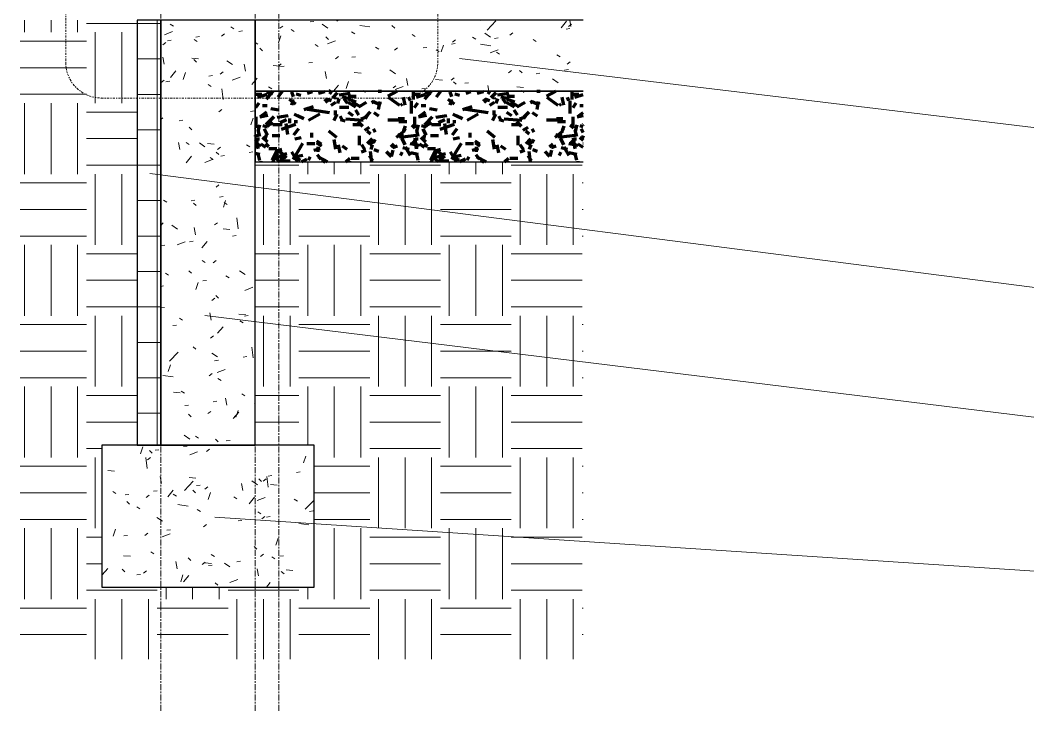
# Model space of a CAD drawing. Header units: inches. Extents: x 22734 to 24094, y -82 to 484.
# Drawn here: x 23923.3 to 24008.7, y -58.5 to 0 of the extents above; entities that cross this region are included whole.
import ezdxf

# ---------------------------------------------------------------- set-up
doc = ezdxf.new("R2010")
doc.units = ezdxf.units.IN
doc.header["$MEASUREMENT"] = 0
doc.linetypes.add('Dash Dot 3_16_', pattern=[0.3125, 0.1875, -0.0625, 0, -0.0625])
doc.linetypes.add('Grid Line 1_2_', pattern=[0.875, 0.5, -0.125, 0.125, -0.125])
for name, color, linetype, lineweight in [('A-ANNO-IDEN', 131, 'Continuous', 9), ('A-ANNO-SYMB', 150, 'Continuous', 9), ('A-FLOR', 192, 'Continuous', 30), ('A-FLOR-PATT', 8, 'Continuous', 70), ('A-WALL-PATT', 111, 'Continuous', 70), ('C-BLDG-PADS', 91, 'Continuous', 200), ('C-TOPO', 7, 'Continuous', 30), ('L-SITE-WALL', 31, 'Continuous', 30), ('S-FNDN', 32, 'Continuous', 30), ('S-GRID', 1, 'Continuous', 9)]:
    doc.layers.add(name, color=color, linetype=linetype, lineweight=lineweight)
pattern_1 = [(50, (-76325.086, 101.715), (6.8859965, -0.6020972), [0.72, -7.92]), (355, (-76325.086, 101.715), (-1.3317556, 7.2205465), [0.576, -6.336]), (100.451, (-76324.512, 101.665), (5.55362855, 6.6181912), [0.612, -6.731]), (46.184, (-76325.086, 103.635), (10.2456418, -1.5889251), [1.08, -11.88]), (96.636, (-76324.232, 103.502), (8.9724387, 9.3515184), [0.918, -10.096]), (351.184, (-76325.086, 103.635), (8.9731991, 9.3512304), [0.864, -9.504]), (21, (-76324.126, 103.155), (5.7307257, -3.86500345), [0.72, -7.92]), (326, (-76324.126, 103.155), (2.3358107, 6.9608802), [0.576, -6.336]), (71.451, (-76323.648, 102.833), (8.06587574, 3.0959479), [0.612, -6.731]), (37.5, (-76325.086, 101.715), (0.11686595, 3.19547842), [0.317, -5.942, 0.317, -6.115, -6.36]), (37.5, (-76325.086, 101.715), (0.11686595, 3.19547842), [-12.691, 0.317, -6.043]), (7.5, (-76325.086, 101.715), (2.52543001, 3.78602473), [0.317, -3.35, 0.317, -5.798, -2.424]), (7.5, (-76325.086, 101.715), (2.52543001, 3.78602473), [-9.782, 0.317, -2.107]), (327.5, (-76327.227, 101.715), (5.12436853, -0.21617625), [0.317, -2.083, 0.317, -7.171, -9.936]), (327.5, (-76327.227, 101.715), (5.12436853, -0.21617625), [-9.888, 0.317, -9.619]), (317.5, (-76328.187, 101.715), (5.5983262, 0.96140978), [0.317, -2.803, 0.317, -4.656, -7.056]), (317.5, (-76328.187, 101.715), (5.5983262, 0.96140978), [-8.093, 0.317, -6.739])]
pattern_2 = [(0, (-76325.086, 101.715), (6, 6), [6, -6]), (0, (-76325.086, 103.965), (6, 6), [6, -6]), (0, (-76325.086, 106.215), (6, 6), [6, -6]), (90, (-76324.336, 106.965), (-6, 6), [6, -6]), (90, (-76322.086, 106.965), (-6, 6), [6, -6]), (90, (-76319.836, 106.965), (-6, 6), [6, -6])]

# ---------------------------------------------------------------- blocks, each defined once
blk = doc.blocks.new('Struct_Xcel_Sports Complex_rvt-6-Wall Section - Fieldhouse - East Wall _ Polycarbonate')
at = {"layer": 'A-FLOR-PATT', "lineweight": 9}
h = blk.add_hatch(dxfattribs=at)
h.set_pattern_fill('FP_56', color=253, style=0, pattern_type=2)
h.set_pattern_definition(pattern_1)
h.paths.add_polyline_path([(-26245.608, -6), (-26245.608, 0), (-26273.39, 0), (-26273.39, -6)], flags=0)
at = {"layer": 'A-WALL-PATT', "lineweight": 9}
h = blk.add_hatch(dxfattribs=at)
h.set_pattern_fill('FP_56', color=253, style=0, pattern_type=2)
h.set_pattern_definition(pattern_1)
h.paths.add_polyline_path([(-26281.39, -36), (-26273.39, -36), (-26273.39, 0), (-26281.39, 0), (-26281.39, -26.627)], flags=0)
at = {"layer": 'S-FNDN', "lineweight": 9}
h = blk.add_hatch(dxfattribs=at)
h.set_pattern_fill('FP_56', color=253, style=0, pattern_type=2)
h.set_pattern_definition(pattern_1)
h.paths.add_polyline_path([(-26268.39, -48), (-26268.39, -36), (-26286.39, -36), (-26286.39, -48)], flags=0)
at = {"layer": 'A-FLOR', "color": 7}
for p, q in [((-26273.39, 0), (-26273.39, -6)), ((-26245.608, 0), (-26273.39, 0)), ((-26273.39, -6), (-26245.608, -6))]:
    blk.add_line(p, q, dxfattribs=at)
at = {"layer": 'L-SITE-WALL', "color": 7}
for p, q in [((-26273.39, 0), (-26281.39, 0)), ((-26281.39, 0), (-26281.39, -36)), ((-26273.39, -36), (-26273.39, 0)), ((-26281.39, -36), (-26273.39, -36))]:
    blk.add_line(p, q, dxfattribs=at)
at = {"layer": 'S-FNDN', "color": 7}
for p, q in [((-26268.39, -36), (-26286.39, -36)), ((-26286.39, -36), (-26286.39, -48)), ((-26268.39, -48), (-26268.39, -36)), ((-26286.39, -48), (-26268.39, -48))]:
    blk.add_line(p, q, dxfattribs=at)

msp = doc.modelspace()

# ---------------------------------------------------------------- hatches: boundary and pattern name
at = {"layer": 'A-WALL-PATT', "lineweight": 9}
h = msp.add_hatch(dxfattribs=at)
h.set_pattern_fill('FP_58', color=253, style=0, pattern_type=2)
h.set_pattern_definition([(0, (-76325.086, 101.715), (0, 3), []), (90, (-76325.086, 101.715), (-3, 2e-16), [])])
h.paths.add_polyline_path([(23935.21579, -36), (23935.21579, 0), (23933.21579, 0), (23933.21579, -36)], flags=0)
at = {"layer": 'C-BLDG-PADS'}
h = msp.add_hatch(dxfattribs=at)
h.set_pattern_fill('FP_59', color=55, style=0, pattern_type=2)
h.set_pattern_definition([(212.005, (-76325.892, 103.73), (-40.310627113, -26.873008647), [1.268, -125.493]), (213.69, (-76325.086, 104.268), (-13.43624134, -13.43676437), [0.969, -47.478]), (198.435, (-76324.683, 104.402), (-26.87302355, -13.43654178), [0.425, -42.065]), (180, (-76324.145, 104.402), (-2e-15, -13.437), [0.537, -12.899]), (161.565, (-76323.742, 104.268), (-13.43651778, 1.2e-05), [0.425, -42.065]), (333.435, (-76323.608, 113.942), (13.43653248, 1.2e-05), [0.601, -29.444]), (296.565, (-76323.742, 114.211), (13.43652048, -13.43654448), [0.3, -29.745]), (270, (-76323.742, 114.883), (13.437, 8e-16), [0.672, -12.765]), (186.34, (-76323.608, 106.149), (-107.492656838, -13.4363962), [1.217, -120.457]), (296.565, (-76320.652, 114.48), (13.43652048, -13.43654448), [0.3, -29.745]), (303.69, (-76320.921, 114.883), (13.43676437, -13.43624134), [0.484, -47.962]), (229.399, (-76318.771, 108.971), (-67.182839734, -80.619621578), [1.239, -122.641]), (243.435, (-76318.368, 109.777), (1.2e-05, -13.43653248), [0.901, -29.144]), (213.69, (-76313.665, 108.299), (-13.43624134, -13.43676437), [0.484, -47.962]), (33.69, (-76317.696, 104.536), (13.43624134, 13.43676437), [0.484, -47.962]), (0, (-76317.965, 104.536), (0, 13.437), [0.269, -13.168]), (333.435, (-76318.233, 104.671), (13.43653248, 1.2e-05), [0.3, -29.745]), (284.036, (-76318.368, 105.208), (13.43654487, -40.30972051), [0.554, -54.847]), (270, (-76318.368, 105.477), (13.437, 8e-16), [0.269, -13.168]), (243.435, (-76318.368, 105.746), (1.2e-05, -13.43653248), [0.3, -29.745]), (135, (-76318.368, 105.88), (-13.4364431, 9e-16), [0.19, -18.812]), (90, (-76318.368, 105.746), (-13.437, 8e-16), [0.134, -13.302]), (18.435, (-76313.53, 111.927), (26.87302355, 13.43654178), [0.85, -41.641]), (6.34, (-76312.724, 112.195), (107.492656838, 13.4363962), [1.217, -120.457]), (180, (-76313.262, 108.971), (-2e-15, -13.437), [0.806, -12.63]), (197.354, (-76311.112, 109.642), (-40.30996214, -13.437092143), [2.252, -222.987]), (198.435, (-76310.709, 109.777), (-26.87302355, -13.43654178), [0.425, -42.065]), (213.69, (-76310.306, 110.045), (-13.43624134, -13.43676437), [0.484, -47.962]), (251.565, (-76310.171, 110.449), (-1.2e-05, -13.43651778), [0.425, -42.065]), (243.435, (-76310.037, 110.717), (1.2e-05, -13.43653248), [0.3, -29.745]), (270, (-76310.037, 110.986), (13.437, 8e-16), [0.269, -13.168]), (293.199, (-76310.44, 111.927), (13.436385413, -26.872947215), [1.023, -101.307]), (315, (-76310.843, 112.33), (13.4364431, 9e-16), [0.57, -18.432]), (0, (-76311.515, 112.33), (0, 13.437), [0.672, -12.765]), (341.565, (-76314.471, 109.105), (13.43651778, -1.2e-05), [0.425, -42.065]), (303.69, (-76314.74, 109.508), (13.43676437, -13.43624134), [0.484, -47.962]), (279.462, (-76314.874, 110.314), (13.43628022, -67.183201314), [0.817, -80.915]), (270, (-76314.874, 111.12), (13.437, 8e-16), [0.806, -12.63]), (239.036, (-76314.471, 111.792), (-13.43719984, -26.8732567), [0.783, -77.565]), (188.13, (-76313.53, 111.927), (-80.620096553, -13.436299035), [0.95, -94.061]), (116.565, (-76323.474, 111.524), (-13.43652048, 13.43654448), [0.3, -29.745]), (135, (-76323.205, 111.255), (-13.4364431, 9e-16), [0.38, -18.622]), (168.69, (-76322.533, 111.12), (-13.436897, 0.00021195), [0.685, -67.829]), (191.31, (-76321.861, 111.255), (-53.74659158, -13.43656811), [0.685, -67.829]), (194.036, (-76321.324, 111.389), (-40.30972051, -13.43654487), [0.554, -54.847]), (236.31, (-76321.055, 111.792), (-13.43619383, -26.87329889), [0.484, -47.962]), (236.31, (-76320.786, 112.195), (-13.43619383, -26.87329889), [0.484, -47.962]), (270, (-76320.786, 112.598), (13.437, 8e-16), [0.403, -13.034]), (291.801, (-76321.055, 113.27), (13.436165527, -26.87299689), [0.724, -71.635]), (116.565, (-76320.921, 110.449), (-13.43652048, 13.43654448), [0.601, -29.444]), (168.69, (-76320.249, 110.314), (-13.436897, 0.00021195), [0.685, -67.829]), (194.036, (-76319.711, 110.449), (-40.30972051, -13.43654487), [0.554, -54.847]), (225, (-76319.308, 110.852), (9e-16, -13.4364431), [0.57, -18.432]), (251.565, (-76319.174, 111.255), (-1.2e-05, -13.43651778), [0.425, -42.065]), (296.565, (-76319.443, 111.792), (13.43652048, -13.43654448), [0.601, -29.444]), (315, (-76319.711, 112.061), (13.4364431, 9e-16), [0.38, -18.622]), (326.31, (-76320.114, 112.33), (26.87329889, -13.43619383), [0.484, -47.962]), (0, (-76320.383, 112.33), (0, 13.437), [0.269, -13.168]), (33.69, (-76320.786, 112.061), (13.43624134, 13.43676437), [0.484, -47.962]), (71.565, (-76320.921, 111.658), (1.2e-05, 13.43651778), [0.425, -42.065]), (63.435, (-76321.055, 111.389), (-1.2e-05, 13.43653248), [0.3, -29.745]), (71.565, (-76321.189, 110.986), (1.2e-05, 13.43651778), [0.425, -42.065]), (104.036, (-76321.189, 110.449), (-13.43654487, 40.30972051), [0.554, -54.847]), (45, (-76321.458, 110.18), (9e-16, 13.4364431), [0.38, -18.622]), (18.435, (-76321.861, 110.045), (26.87302355, 13.43654178), [0.425, -42.065]), (0, (-76322.533, 110.045), (0, 13.437), [0.672, -12.765]), (14.036, (-76323.07, 109.911), (40.30972051, 13.43654487), [0.554, -54.847]), (341.565, (-76323.474, 110.045), (13.43651778, -1.2e-05), [0.425, -42.065]), (270, (-76323.474, 110.449), (13.437, 8e-16), [0.403, -13.034]), (225, (-76323.07, 110.852), (9e-16, -13.4364431), [0.57, -18.432]), (198.435, (-76322.264, 111.12), (-26.87302355, -13.43654178), [0.85, -41.641]), (180, (-76321.592, 111.12), (-2e-15, -13.437), [0.672, -12.765]), (153.435, (-76321.324, 110.986), (-13.43653248, -1.2e-05), [0.3, -29.745]), (206.565, (-76316.218, 108.836), (-13.43654448, -13.43652048), [0.3, -29.745]), (146.31, (-76315.815, 108.567), (-26.87329889, 13.43619383), [0.484, -47.962]), (119.745, (-76315.277, 107.627), (-40.310559686, 67.183206442), [1.083, -107.246]), (95.711, (-76315.143, 106.283), (-13.437542441, 120.93005793), [1.35, -133.686]), (90, (-76315.143, 106.149), (-13.437, 8e-16), [0.134, -13.302]), (63.435, (-76315.277, 105.88), (-1.2e-05, 13.43653248), [0.3, -29.745]), (26.565, (-76315.546, 105.746), (13.43654448, 13.43652048), [0.3, -29.745]), (0, (-76315.949, 105.746), (0, 13.437), [0.403, -13.034]), (0, (-76316.083, 105.746), (0, 13.437), [0.134, -13.302]), (0, (-76316.352, 105.746), (0, 13.437), [0.269, -13.168]), (326.31, (-76316.755, 106.014), (26.87329889, -13.43619383), [0.484, -47.962]), (333.435, (-76317.024, 106.149), (13.43653248, 1.2e-05), [0.3, -29.745]), (284.036, (-76317.158, 106.686), (13.43654487, -40.30972051), [0.554, -54.847]), (270, (-76317.158, 106.955), (13.437, 8e-16), [0.269, -13.168]), (270, (-76317.158, 107.358), (13.437, 8e-16), [0.403, -13.034]), (258.69, (-76317.024, 108.03), (-0.00021195, -13.436897), [0.685, -67.829]), (231.34, (-76316.487, 108.702), (-40.310189547, -53.74581586), [0.86, -85.176]), (270, (-76313.665, 108.433), (13.437, 8e-16), [0.134, -13.302]), (270, (-76313.665, 108.567), (13.437, 8e-16), [0.134, -13.302]), (326.31, (-76314.068, 108.836), (26.87329889, -13.43619383), [0.484, -47.962]), (333.435, (-76314.874, 109.239), (13.43653248, 1.2e-05), [0.901, -29.144]), (0, (-76315.546, 109.239), (0, 13.437), [0.672, -12.765]), (63.435, (-76315.68, 108.971), (-1.2e-05, 13.43653248), [0.3, -29.745]), (90, (-76315.68, 108.433), (-13.437, 8e-16), [0.537, -12.899]), (135, (-76315.277, 108.03), (-13.4364431, 9e-16), [0.57, -18.432]), (161.565, (-76314.874, 107.896), (-13.43651778, 1.2e-05), [0.425, -42.065]), (180, (-76314.471, 107.896), (-2e-15, -13.437), [0.403, -13.034]), (198.435, (-76314.068, 108.03), (-26.87302355, -13.43654178), [0.425, -42.065]), (351.87, (-76319.308, 115.286), (13.437008742, -0.00025884), [1.9, -93.111]), (14.036, (-76319.846, 115.151), (40.30972051, 13.43654487), [0.554, -54.847]), (53.13, (-76320.249, 114.614), (26.87367201, 40.30975199), [0.672, -66.511]), (95.194, (-76320.114, 113.136), (-13.435132616, 134.366464673), [1.484, -146.928]), (101.31, (-76319.98, 112.464), (-13.43656811, 53.74659158), [0.685, -67.829]), (143.13, (-76319.443, 112.061), (-40.30975199, 26.87367201), [0.672, -66.511]), (161.565, (-76319.039, 111.927), (-13.43651778, 1.2e-05), [0.425, -42.065]), (198.435, (-76318.636, 112.061), (-26.87302355, -13.43654178), [0.425, -42.065]), (225, (-76317.965, 112.733), (9e-16, -13.4364431), [0.95, -18.052]), (228.814, (-76317.024, 113.808), (-80.619807196, -94.05617743), [1.428, -141.405]), (251.565, (-76316.89, 114.211), (-1.2e-05, -13.43651778), [0.425, -42.065]), (270, (-76316.89, 114.345), (13.437, 8e-16), [0.134, -13.302]), (288.435, (-76317.024, 114.748), (13.43654178, -26.87302355), [0.425, -42.065]), (326.31, (-76317.427, 115.017), (26.87329889, -13.43619383), [0.484, -47.962]), (90, (-76323.608, 111.792), (-13.437, 8e-16), [0.941, -12.496]), (338.199, (-76321.727, 113.539), (40.309911565, -13.436440885), [0.724, -71.635]), (0, (-76322.533, 113.539), (0, 13.437), [0.806, -12.63]), (30.964, (-76323.205, 113.136), (40.31028525, 26.87331359), [0.783, -77.565]), (45, (-76323.608, 112.733), (9e-16, 13.4364431), [0.57, -18.432]), (90, (-76325.758, 107.493), (-13.437, 8e-16), [0.941, -12.496]), (116.565, (-76325.355, 106.686), (-13.43652048, 13.43654448), [0.901, -29.144]), (153.435, (-76324.549, 106.283), (-13.43653248, -1.2e-05), [0.901, -29.144]), (180, (-76323.877, 106.283), (-2e-15, -13.437), [0.672, -12.765]), (218.66, (-76323.205, 106.821), (-13.43683316, -13.4362984), [0.86, -85.176]), (231.34, (-76322.667, 107.493), (-40.310189547, -53.74581586), [0.86, -85.176]), (213.69, (-76321.861, 108.03), (-13.43624134, -13.43676437), [0.969, -47.478]), (239.036, (-76321.458, 108.702), (-13.43719984, -26.8732567), [0.783, -77.565]), (270, (-76321.458, 108.971), (13.437, 8e-16), [0.269, -13.168]), (270, (-76321.458, 109.374), (13.437, 8e-16), [0.403, -13.034]), (315, (-76321.861, 109.777), (13.4364431, 9e-16), [0.57, -18.432]), (350.538, (-76322.667, 109.911), (13.43682243, 7.5563e-05), [0.817, -80.915]), (14.036, (-76323.742, 109.642), (40.30972051, 13.43654487), [1.108, -54.293]), (18.435, (-76324.952, 109.239), (26.87302355, 13.43654178), [1.275, -41.216]), (45, (-76325.355, 108.836), (9e-16, 13.4364431), [0.57, -18.432]), (45, (-76325.758, 108.433), (9e-16, 13.4364431), [0.57, -18.432]), (108.435, (-76322.802, 105.477), (-13.43654178, 26.87302355), [0.85, -41.641]), (126.87, (-76322.399, 104.94), (-13.436224, 13.436576), [0.672, -66.511]), (146.31, (-76321.996, 104.671), (-26.87329889, 13.43619383), [0.484, -47.962]), (161.565, (-76321.592, 104.536), (-13.43651778, 1.2e-05), [0.425, -42.065]), (135, (-76321.189, 104.133), (-13.4364431, 9e-16), [0.57, -18.432]), (161.565, (-76320.786, 103.999), (-13.43651778, 1.2e-05), [0.425, -42.065]), (180, (-76320.383, 103.999), (-2e-15, -13.437), [0.403, -13.034]), (206.565, (-76320.114, 104.133), (-13.43654448, -13.43652048), [0.3, -29.745]), (206.565, (-76319.577, 104.402), (-13.43654448, -13.43652048), [0.601, -29.444]), (189.462, (-76318.771, 104.536), (-67.183201314, -13.43628022), [0.817, -80.915]), (243.435, (-76318.502, 105.074), (1.2e-05, -13.43653248), [0.601, -29.444]), (270, (-76318.502, 105.208), (13.437, 8e-16), [0.134, -13.302]), (270, (-76318.502, 105.477), (13.437, 8e-16), [0.269, -13.168]), (326.31, (-76318.905, 106.283), (26.87329889, -13.43619383), [0.484, -47.962]), (327.995, (-76319.98, 106.955), (67.182935236, -40.309468045), [1.268, -125.493]), (329.036, (-76320.652, 107.358), (26.8732567, -13.43719984), [0.783, -77.565]), (341.565, (-76321.458, 107.627), (13.43651778, -1.2e-05), [0.85, -41.641]), (0, (-76321.996, 107.627), (0, 13.437), [0.537, -12.899]), (33.69, (-76322.399, 107.358), (13.43624134, 13.43676437), [0.484, -47.962]), (53.13, (-76322.802, 106.821), (26.87367201, 40.30975199), [0.672, -66.511]), (63.435, (-76323.07, 106.283), (-1.2e-05, 13.43653248), [0.601, -29.444]), (225, (-76316.89, 105.208), (9e-16, -13.4364431), [0.57, -18.432]), (236.31, (-76316.621, 105.611), (-13.43619383, -26.87329889), [0.484, -47.962]), (270, (-76316.621, 105.746), (13.437, 8e-16), [0.134, -13.302]), (315, (-76316.89, 106.014), (13.4364431, 9e-16), [0.38, -18.622]), (333.435, (-76317.427, 106.283), (13.43653248, 1.2e-05), [0.601, -29.444]), (18.435, (-76318.233, 106.014), (26.87302355, 13.43654178), [0.85, -41.641]), (75.964, (-76318.368, 105.477), (-0.00029963, 13.43623109), [0.554, -54.847]), (71.565, (-76324.414, 102.924), (1.2e-05, 13.43651778), [0.425, -42.065]), (135, (-76324.145, 102.655), (-13.4364431, 9e-16), [0.38, -18.622]), (146.31, (-76323.742, 102.387), (-26.87329889, 13.43619383), [0.484, -47.962]), (153.435, (-76323.205, 102.118), (-13.43653248, -1.2e-05), [0.601, -29.444]), (180, (-76323.07, 102.118), (-2e-15, -13.437), [0.134, -13.302]), (161.565, (-76322.667, 101.984), (-13.43651778, 1.2e-05), [0.425, -42.065]), (180, (-76322.13, 101.984), (-2e-15, -13.437), [0.537, -12.899]), (198.435, (-76321.727, 102.118), (-26.87302355, -13.43654178), [0.425, -42.065]), (210.964, (-76321.055, 102.521), (-40.31028525, -26.87331359), [0.783, -77.565]), (206.565, (-76320.786, 102.655), (-13.43654448, -13.43652048), [0.3, -29.745]), (251.565, (-76320.652, 103.058), (-1.2e-05, -13.43651778), [0.425, -42.065]), (303.69, (-76320.921, 103.462), (13.43676437, -13.43624134), [0.484, -47.962]), (306.87, (-76321.324, 103.999), (13.436224, -13.436576), [0.672, -66.511]), (323.13, (-76321.861, 104.402), (40.30975199, -26.87367201), [0.672, -66.511]), (345.964, (-76322.399, 104.536), (13.43623109, 0.00029963), [0.554, -54.847]), (18.435, (-76322.802, 104.402), (26.87302355, 13.43654178), [0.425, -42.065]), (30.964, (-76323.474, 103.999), (40.31028525, 26.87331359), [0.783, -77.565]), (39.806, (-76324.28, 103.327), (13.436601746, 13.436290765), [1.049, -103.894]), (135, (-76320.249, 102.118), (-13.4364431, 9e-16), [0.19, -18.812]), (153.435, (-76319.98, 101.984), (-13.43653248, -1.2e-05), [0.3, -29.745]), (191.31, (-76319.308, 102.118), (-53.74659158, -13.43656811), [0.685, -67.829]), (165.964, (-76318.771, 101.984), (-13.43623109, -0.00029963), [0.554, -54.847]), (175.236, (-76317.158, 101.849), (-13.436426459, -8.2064e-05), [1.618, -160.181]), (206.565, (-76316.89, 101.984), (-13.43654448, -13.43652048), [0.3, -29.745]), (225, (-76316.621, 102.252), (9e-16, -13.4364431), [0.38, -18.622]), (270, (-76316.621, 102.924), (13.437, 8e-16), [0.672, -12.765]), (270, (-76316.621, 103.327), (13.437, 8e-16), [0.403, -13.034]), (308.66, (-76317.158, 103.999), (13.4362984, -13.43683316), [0.86, -85.176]), (338.199, (-76317.83, 104.268), (40.309911565, -13.436440885), [0.724, -71.635]), (348.69, (-76318.502, 104.402), (13.436897, -0.00021195), [0.685, -67.829]), (18.435, (-76319.711, 103.999), (26.87302355, 13.43654178), [1.275, -41.216]), (36.87, (-76320.249, 103.596), (13.436576, 13.436224), [0.672, -66.511]), (68.199, (-76320.518, 102.924), (13.436440885, 40.309911565), [0.724, -71.635]), (101.31, (-76320.383, 102.252), (-13.43656811, 53.74659158), [0.685, -67.829]), (348.69, (-76321.592, 115.017), (13.436897, -0.00021195), [0.685, -67.829]), (354.806, (-76323.07, 115.151), (13.436138466, -0.000352098), [1.484, -146.928]), (0, (-76323.474, 115.151), (0, 13.437), [0.403, -13.034]), (45, (-76323.742, 114.883), (9e-16, 13.4364431), [0.38, -18.622]), (180, (-76322.667, 113.673), (-2e-15, -13.437), [0.403, -13.034]), (188.13, (-76321.727, 113.808), (-80.620096553, -13.436299035), [0.95, -94.061]), (172.875, (-76320.652, 113.673), (-13.436806833, -0.000375938), [1.083, -107.246]), (225, (-76320.518, 113.808), (9e-16, -13.4364431), [0.19, -18.812]), (270, (-76320.518, 114.211), (13.437, 8e-16), [0.403, -13.034]), (161.565, (-76316.218, 114.614), (-13.43651778, 1.2e-05), [0.425, -42.065]), (180, (-76315.68, 114.614), (-2e-15, -13.437), [0.537, -12.899]), (198.435, (-76315.277, 114.748), (-26.87302355, -13.43654178), [0.425, -42.065]), (170.538, (-76314.471, 114.614), (-13.43682243, -7.5563e-05), [0.817, -80.915]), (213.69, (-76314.068, 114.883), (-13.43624134, -13.43676437), [0.484, -47.962]), (270, (-76314.068, 115.017), (13.437, 8e-16), [0.134, -13.302]), (296.565, (-76314.202, 115.286), (13.43652048, -13.43654448), [0.3, -29.745]), (341.565, (-76315.008, 115.555), (13.43651778, -1.2e-05), [0.85, -41.641]), (341.565, (-76315.815, 115.823), (13.43651778, -1.2e-05), [0.85, -41.641]), (14.036, (-76316.352, 115.689), (40.30972051, 13.43654487), [0.554, -54.847]), (45, (-76316.755, 115.286), (9e-16, 13.4364431), [0.57, -18.432]), (104.036, (-76316.621, 114.748), (-13.43654487, 40.30972051), [0.554, -54.847]), (0, (-76327.101, 103.058), (0, 13.437), [0.134, -13.302]), (315, (-76327.37, 103.327), (13.4364431, 9e-16), [0.38, -18.622]), (274.764, (-76327.505, 104.94), (13.43768295, -147.802600102), [1.618, -160.181]), (255.964, (-76327.37, 105.477), (0.00029963, -13.43623109), [0.554, -54.847]), (225, (-76327.101, 105.746), (9e-16, -13.4364431), [0.38, -18.622]), (198.435, (-76325.892, 106.149), (-26.87302355, -13.43654178), [1.275, -41.216]), (180, (-76325.758, 106.149), (-2e-15, -13.437), [0.134, -13.302]), (171.87, (-76324.817, 106.014), (-13.437008742, 0.00025884), [0.95, -94.061]), (146.31, (-76323.205, 105.88), (-26.87329889, 13.43619383), [0.484, -47.962]), (108.435, (-76322.936, 105.074), (-13.43654178, 26.87302355), [0.85, -41.641]), (90, (-76322.936, 104.94), (-13.437, 8e-16), [0.134, -13.302]), (71.565, (-76323.07, 104.536), (1.2e-05, 13.43651778), [0.425, -42.065]), (26.565, (-76323.339, 104.402), (13.43654448, 13.43652048), [0.3, -29.745]), (18.435, (-76323.742, 104.268), (26.87302355, 13.43654178), [0.425, -42.065]), (126.87, (-76316.487, 103.327), (-13.436224, 13.436576), [0.672, -66.511]), (123.69, (-76316.218, 102.924), (-13.43676437, 13.43624134), [0.484, -47.962]), (149.036, (-76315.546, 102.521), (-26.8732567, 13.43719984), [0.783, -77.565]), (168.69, (-76314.874, 102.387), (-13.436897, 0.00021195), [0.685, -67.829]), (213.69, (-76314.471, 102.655), (-13.43624134, -13.43676437), [0.484, -47.962]), (251.565, (-76314.337, 103.058), (-1.2e-05, -13.43651778), [0.425, -42.065]), (270, (-76314.337, 103.193), (13.437, 8e-16), [0.134, -13.302]), (279.462, (-76314.471, 103.999), (13.43628022, -67.183201314), [0.817, -80.915]), (243.435, (-76314.337, 104.268), (1.2e-05, -13.43653248), [0.3, -29.745]), (270, (-76314.337, 104.402), (13.437, 8e-16), [0.134, -13.302]), (296.565, (-76314.74, 105.208), (13.43652048, -13.43654448), [0.901, -29.144]), (329.036, (-76315.412, 105.611), (26.8732567, -13.43719984), [0.783, -77.565]), (8.13, (-76316.352, 105.477), (80.620096553, 13.436299035), [0.95, -94.061]), (45, (-76316.89, 104.94), (9e-16, 13.4364431), [0.76, -18.242]), (45, (-76317.158, 104.671), (9e-16, 13.4364431), [0.38, -18.622]), (90, (-76317.158, 104.268), (-13.437, 8e-16), [0.403, -13.034]), (123.69, (-76316.89, 103.865), (-13.43676437, 13.43624134), [0.484, -47.962]), (101.31, (-76314.874, 106.283), (-13.43656811, 53.74659158), [0.685, -67.829]), (108.435, (-76314.74, 105.88), (-13.43654178, 26.87302355), [0.425, -42.065]), (135, (-76314.605, 105.746), (-13.4364431, 9e-16), [0.19, -18.812]), (180, (-76314.202, 105.746), (-2e-15, -13.437), [0.403, -13.034]), (213.69, (-76313.799, 106.014), (-13.43624134, -13.43676437), [0.484, -47.962]), (187.125, (-76312.724, 106.149), (-94.056659386, -13.437028064), [1.083, -107.246]), (236.31, (-76312.456, 106.552), (-13.43619383, -26.87329889), [0.484, -47.962]), (270, (-76312.456, 106.686), (13.437, 8e-16), [0.134, -13.302]), (288.435, (-76312.59, 107.089), (13.43654178, -26.87302355), [0.425, -42.065]), (285.945, (-76312.859, 108.03), (13.436606556, -40.30964922), [0.978, -96.842]), (315, (-76313.127, 108.299), (13.4364431, 9e-16), [0.38, -18.622]), (18.435, (-76313.53, 108.164), (26.87302355, 13.43654178), [0.425, -42.065]), (29.745, (-76314.471, 107.627), (67.183206442, 40.310559686), [1.083, -107.246]), (18.435, (-76314.874, 107.493), (26.87302355, 13.43654178), [0.425, -42.065]), (75.964, (-76315.008, 106.955), (-0.00029963, 13.43623109), [0.554, -54.847]), (180, (-76318.905, 110.449), (-2e-15, -13.437), [0.403, -13.034]), (180, (-76318.636, 110.449), (-2e-15, -13.437), [0.269, -13.168]), (135, (-76318.368, 110.18), (-13.4364431, 9e-16), [0.38, -18.622]), (90, (-76318.368, 109.777), (-13.437, 8e-16), [0.403, -13.034]), (26.565, (-76320.383, 107.627), (13.43654448, 13.43652048), [0.901, -29.144]), (341.565, (-76320.786, 107.761), (13.43651778, -1.2e-05), [0.425, -42.065]), (300.964, (-76321.189, 108.433), (26.87331359, -40.31028525), [0.783, -77.565]), (71.565, (-76318.636, 108.836), (1.2e-05, 13.43651778), [0.425, -42.065]), (90, (-76318.636, 108.164), (-13.437, 8e-16), [0.672, -12.765]), (123.69, (-76318.368, 107.761), (-13.43676437, 13.43624134), [0.484, -47.962]), (153.435, (-76317.83, 107.493), (-13.43653248, -1.2e-05), [0.601, -29.444]), (198.435, (-76317.427, 107.627), (-26.87302355, -13.43654178), [0.425, -42.065]), (243.435, (-76317.293, 107.896), (1.2e-05, -13.43653248), [0.3, -29.745]), (255.964, (-76317.158, 108.433), (0.00029963, -13.43623109), [0.554, -54.847]), (251.565, (-76317.024, 108.836), (-1.2e-05, -13.43651778), [0.425, -42.065]), (291.801, (-76317.293, 109.508), (13.436165527, -26.87299689), [0.724, -71.635]), (323.13, (-76317.83, 109.911), (40.30975199, -26.87367201), [0.672, -66.511]), (18.435, (-76318.233, 109.777), (26.87302355, 13.43654178), [0.425, -42.065]), (63.435, (-76318.502, 109.239), (-1.2e-05, 13.43653248), [0.601, -29.444]), (135, (-76319.577, 106.821), (-13.4364431, 9e-16), [0.57, -18.432]), (149.036, (-76318.905, 106.418), (-26.8732567, 13.43719984), [0.783, -77.565]), (146.31, (-76318.502, 106.149), (-26.87329889, 13.43619383), [0.484, -47.962]), (180, (-76318.233, 106.149), (-2e-15, -13.437), [0.269, -13.168]), (210.964, (-76317.561, 106.552), (-40.31028525, -26.87331359), [0.783, -77.565]), (243.435, (-76317.427, 106.821), (1.2e-05, -13.43653248), [0.3, -29.745]), (303.69, (-76317.696, 107.224), (13.43676437, -13.43624134), [0.484, -47.962]), (321.34, (-76318.368, 107.761), (53.74581586, -40.310189547), [0.86, -85.176]), (345.964, (-76318.905, 107.896), (13.43623109, 0.00029963), [0.554, -54.847]), (11.31, (-76319.577, 107.761), (53.74659158, 13.43656811), [0.685, -67.829]), (26.565, (-76319.846, 107.627), (13.43654448, 13.43652048), [0.3, -29.745]), (71.565, (-76319.98, 107.224), (1.2e-05, 13.43651778), [0.425, -42.065]), (15.945, (-76320.249, 110.18), (40.30964922, 13.436606556), [0.978, -96.842]), (29.745, (-76321.189, 109.642), (67.183206442, 40.310559686), [1.083, -107.246]), (63.435, (-76321.324, 109.374), (-1.2e-05, 13.43653248), [0.3, -29.745]), (90, (-76321.324, 108.971), (-13.437, 8e-16), [0.403, -13.034]), (104.036, (-76321.189, 108.433), (-13.43654487, 40.30972051), [0.554, -54.847]), (120.964, (-76320.786, 107.761), (-26.87331359, 40.31028525), [0.783, -77.565]), (153.435, (-76313.262, 114.883), (-13.43653248, -1.2e-05), [0.3, -29.745]), (180, (-76312.993, 114.883), (-2e-15, -13.437), [0.269, -13.168]), (209.745, (-76312.052, 115.42), (-67.183206442, -40.310559686), [1.083, -107.246]), (225, (-76311.515, 115.958), (9e-16, -13.4364431), [0.76, -18.242]), (239.036, (-76311.112, 116.629), (-13.43719984, -26.8732567), [0.783, -77.565]), (239.036, (-76310.709, 117.301), (-13.43719984, -26.8732567), [0.783, -77.565]), (270, (-76310.709, 117.436), (13.437, 8e-16), [0.134, -13.302]), (333.435, (-76310.978, 117.57), (13.43653248, 1.2e-05), [0.3, -29.745]), (0, (-76311.381, 117.57), (0, 13.437), [0.403, -13.034]), (45, (-76311.784, 117.167), (9e-16, 13.4364431), [0.57, -18.432]), (26.565, (-76313.396, 116.361), (13.43654448, 13.43652048), [1.803, -28.243]), (30.964, (-76314.068, 115.958), (40.31028525, 26.87331359), [0.783, -77.565]), (90, (-76314.068, 115.689), (-13.437, 8e-16), [0.269, -13.168]), (128.66, (-76313.53, 115.017), (-13.4362984, 13.43683316), [0.86, -85.176]), (255.964, (-76315.008, 110.583), (0.00029963, -13.43623109), [0.554, -54.847]), (281.31, (-76315.143, 111.255), (13.43656811, -53.74659158), [0.685, -67.829]), (309.806, (-76315.815, 112.061), (13.436290765, -13.436601746), [1.049, -103.894]), (329.036, (-76316.487, 112.464), (26.8732567, -13.43719984), [0.783, -77.565]), (345.964, (-76317.024, 112.598), (13.43623109, 0.00029963), [0.554, -54.847]), (0, (-76317.561, 112.598), (0, 13.437), [0.537, -12.899]), (26.565, (-76318.099, 112.33), (13.43654448, 13.43652048), [0.601, -29.444]), (45, (-76318.502, 111.927), (9e-16, 13.4364431), [0.57, -18.432]), (53.13, (-76318.905, 111.389), (26.87367201, 40.30975199), [0.672, -66.511]), (90, (-76318.905, 110.986), (-13.437, 8e-16), [0.403, -13.034]), (135, (-76318.502, 110.583), (-13.4364431, 9e-16), [0.57, -18.432]), (144.462, (-76317.561, 109.911), (-40.309531344, 26.87330958), [1.156, -114.43]), (135, (-76316.89, 109.239), (-13.4364431, 9e-16), [0.95, -18.052]), (153.435, (-76316.352, 108.971), (-13.43653248, -1.2e-05), [0.601, -29.444]), (206.565, (-76315.815, 109.239), (-13.43654448, -13.43652048), [0.601, -29.444]), (230.194, (-76315.143, 110.045), (-53.747184192, -67.182341076), [1.049, -103.894]), (66.801, (-76316.89, 113.27), (26.874048617, 67.182875615), [1.023, -101.307]), (90, (-76316.89, 112.867), (-13.437, 8e-16), [0.403, -13.034]), (153.435, (-76316.621, 112.733), (-13.43653248, -1.2e-05), [0.3, -29.745]), (153.435, (-76316.083, 112.464), (-13.43653248, -1.2e-05), [0.601, -29.444]), (149.036, (-76315.412, 112.061), (-26.8732567, 13.43719984), [0.783, -77.565]), (180, (-76314.74, 112.061), (-2e-15, -13.437), [0.672, -12.765]), (180, (-76313.934, 112.061), (-2e-15, -13.437), [0.806, -12.63]), (213.69, (-76313.53, 112.33), (-13.43624134, -13.43676437), [0.484, -47.962]), (243.435, (-76313.262, 112.867), (1.2e-05, -13.43653248), [0.601, -29.444]), (277.125, (-76313.396, 113.942), (13.437028064, -94.056659386), [1.083, -107.246]), (315, (-76313.665, 114.211), (13.4364431, 9e-16), [0.38, -18.622]), (341.565, (-76314.068, 114.345), (13.43651778, -1.2e-05), [0.425, -42.065]), (352.875, (-76315.143, 114.48), (13.436806833, 0.000375938), [1.083, -107.246]), (0, (-76315.815, 114.48), (0, 13.437), [0.672, -12.765]), (21.801, (-76316.487, 114.211), (26.87299689, 13.436165527), [0.724, -71.635]), (90, (-76310.44, 113.539), (-13.437, 8e-16), [0.537, -12.899]), (90, (-76310.44, 113.002), (-13.437, 8e-16), [0.537, -12.899]), (56.31, (-76310.709, 112.598), (13.43619383, 26.87329889), [0.484, -47.962]), (18.435, (-76311.112, 112.464), (26.87302355, 13.43654178), [0.425, -42.065]), (0, (-76312.456, 112.464), (0, 13.437), [1.344, -12.093]), (341.565, (-76312.859, 112.598), (13.43651778, -1.2e-05), [0.425, -42.065]), (296.565, (-76312.993, 112.867), (13.43652048, -13.43654448), [0.3, -29.745]), (278.13, (-76313.127, 113.808), (13.436299035, -80.620096553), [0.95, -94.061]), (270, (-76313.127, 113.942), (13.437, 8e-16), [0.134, -13.302]), (251.565, (-76312.993, 114.345), (-1.2e-05, -13.43651778), [0.425, -42.065]), (225, (-76312.59, 114.748), (9e-16, -13.4364431), [0.57, -18.432]), (218.66, (-76311.918, 115.286), (-13.43683316, -13.4362984), [0.86, -85.176]), (225, (-76311.515, 115.689), (9e-16, -13.4364431), [0.57, -18.432]), (206.565, (-76311.246, 115.823), (-13.43654448, -13.43652048), [0.3, -29.745]), (180, (-76310.978, 115.823), (-2e-15, -13.437), [0.269, -13.168]), (123.69, (-76310.709, 115.42), (-13.43676437, 13.43624134), [0.484, -47.962]), (108.435, (-76310.574, 115.017), (-13.43654178, 26.87302355), [0.425, -42.065]), (98.13, (-76310.44, 114.076), (-13.436299035, 80.620096553), [0.95, -94.061])])
h.paths.add_polyline_path([(23970.9983, -12), (23970.9983, -6), (23943.21579, -6), (23943.21579, -12)], flags=0)
at = {"layer": 'C-TOPO', "lineweight": 9}
h = msp.add_hatch(dxfattribs=at)
h.set_pattern_fill('FP_49', color=253, style=0, pattern_type=2)
h.set_pattern_definition(pattern_2)
h.paths.add_polyline_path([(23930.21579, -54.12333), (23943.21579, -54.12333), (23943.21579, -48), (23930.21579, -48), (23930.21579, -36), (23933.21579, -36), (23933.21579, 0), (23923.3023, 0), (23923.3023, -54.12333)], flags=0)
h = msp.add_hatch(dxfattribs=at)
h.set_pattern_fill('FP_49', color=253, style=0, pattern_type=2)
h.set_pattern_definition(pattern_2)
h.paths.add_polyline_path([(23943.21579, -54.12333), (23970.9983, -54.12333), (23970.9983, -12.00628), (23943.21579, -12.00628), (23943.21579, -36), (23948.21579, -36), (23948.21579, -48), (23943.21579, -48)], flags=0)

# ---------------------------------------------------------------- linework, layer by layer
at = {"layer": 'A-ANNO-IDEN', "color": 153}
for p, q in [((23960.53966, -3.25542), (24029.46348, -11.51606)), ((23934.30348, -12.9766), (24027.71348, -25.01291)), ((23938.96413, -25.01291), (24027.71348, -35.88494)), ((23939.79019, -42.08042), (24027.71348, -47.86286))]:
    msp.add_line(p, q, dxfattribs=at)
at = {"layer": 'A-ANNO-SYMB', "linetype": 'Dash Dot 3_16_'}
for p, q in [((23927.16911, 356.0432), (23927.16911, -3.59222)), ((23958.68941, -3.59222), (23958.68941, 356.0432)), ((23930.16911, -6.59222), (23955.68941, -6.59222))]:
    msp.add_line(p, q, dxfattribs=at)
for centre, start, end in [((23930.16911, -3.59222), 180, 270), ((23955.68941, -3.59222), 270, 0)]:
    msp.add_arc(centre, 3, start, end, dxfattribs=at)
at = {"layer": 'C-BLDG-PADS', "color": 7, "lineweight": 30}
for p, q in [((23970.9983, -6), (23943.21579, -6)), ((23943.21579, -6), (23943.21579, -12)), ((23943.21579, -12), (23970.9983, -12))]:
    msp.add_line(p, q, dxfattribs=at)
at = {"layer": 'C-TOPO'}
for p, q in [((23943.21579, -12.00628), (23943.6659, -12.00628)), ((23943.6659, -12.00628), (23970.9983, -12.00628))]:
    msp.add_line(p, q, dxfattribs=at)
at = {"layer": 'C-TOPO', "color": 8, "lineweight": 18}
for p, q in [((23943.66656, -12.00628), (23943.21579, -12.00628)), ((23970.9983, -12.00628), (23943.66656, -12.00628))]:
    msp.add_line(p, q, dxfattribs=at)
at = {"layer": 'L-SITE-WALL', "color": 7}
for p, q in [((23935.21579, 0), (23933.21579, 0)), ((23933.21579, 0), (23933.21579, -36)), ((23935.21579, -36), (23935.21579, 0)), ((23933.21579, -36), (23935.21579, -36))]:
    msp.add_line(p, q, dxfattribs=at)
at = {"layer": 'S-GRID', "linetype": 'Grid Line 1_2_'}
for p, q in [((23935.21579, -58.48609), (23935.21579, 404.61072)), ((23943.21579, -58.48609), (23943.21579, 393.74076)), ((23935.21579, -58.48609), (23935.21579, 373.39171)), ((23945.21579, -58.48609), (23945.21579, 364.15097))]:
    msp.add_line(p, q, dxfattribs=at)

# ---------------------------------------------------------------- block references
at = {"color": 250, "lineweight": 5}
msp.add_blockref('Struct_Xcel_Sports Complex_rvt-6-Wall Section - Fieldhouse - East Wall _ Polycarbonate', (50216.60601, 0), dxfattribs=at)

doc.saveas('drawing.dxf')
